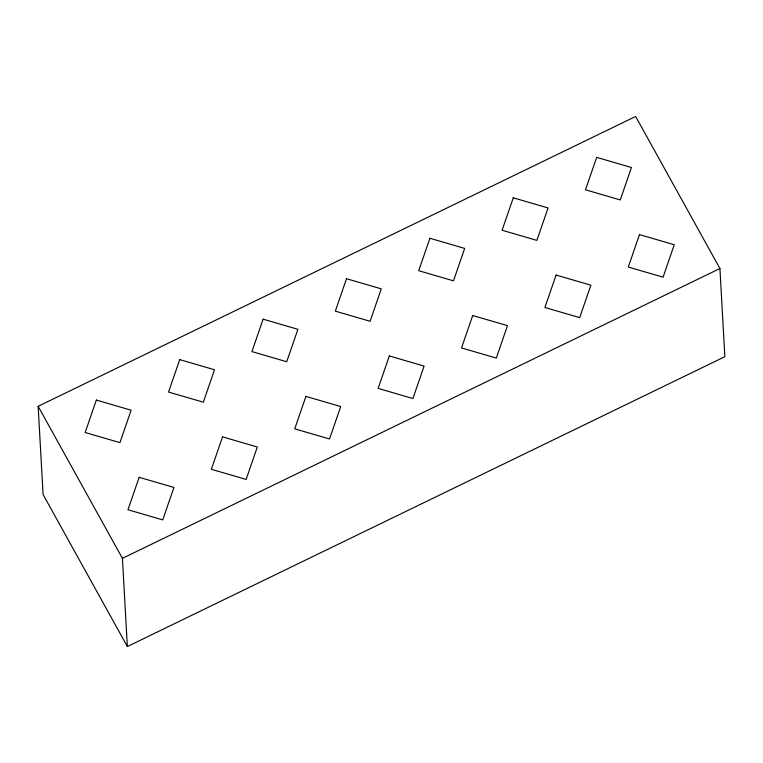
<?xml version="1.0" encoding="UTF-8"?>
<svg xmlns="http://www.w3.org/2000/svg" width="763" height="763" viewBox="0 0 763 763"><rect width="100%" height="100%" fill="white"/><g stroke="black" fill="none" stroke-linecap="round" stroke-linejoin="round"><path stroke-width="1.14" d="M38.15 406.307L635.646 116.462L719.919 268.509L724.85 356.693L127.354 646.538L43.081 494.491L38.15 406.307L122.423 558.354L127.354 646.538M122.423 558.354L719.919 268.509M96.348 400.07L85.16 432.507L119.944 442.645L131.122 410.208L96.348 400.07M139.152 477.314L127.974 509.741L162.748 519.889L173.935 487.452L139.152 477.314M179.734 359.621L168.547 392.058L203.33 402.196L214.508 369.759L179.734 359.621M222.538 436.856L211.361 469.293L246.134 479.431L257.322 447.004L222.538 436.856M263.121 319.172L251.933 351.6L286.716 361.738L297.894 329.311L263.121 319.172M305.925 396.407L294.747 428.844L329.53 438.983L340.708 406.545L305.925 396.407M346.507 278.714L335.319 311.151L370.103 321.29L381.281 288.853L346.507 278.714M389.321 355.959L378.133 388.396L412.917 398.534L424.094 366.097L389.321 355.959M429.893 238.266L418.706 270.703L453.489 280.841L464.667 248.404L429.893 238.266M472.707 315.51L461.52 347.938L496.303 358.085L507.481 325.648L472.707 315.51M513.28 197.817L502.102 230.254L536.875 240.393L548.063 207.956L513.28 197.817M556.093 275.052L544.906 307.489L579.689 317.627L590.867 285.19L556.093 275.052M596.666 157.369L585.488 189.796L620.262 199.935L631.449 167.507L596.666 157.369M639.48 234.603L628.292 267.04L663.076 277.179L674.254 244.742L639.48 234.603"/></g></svg>
